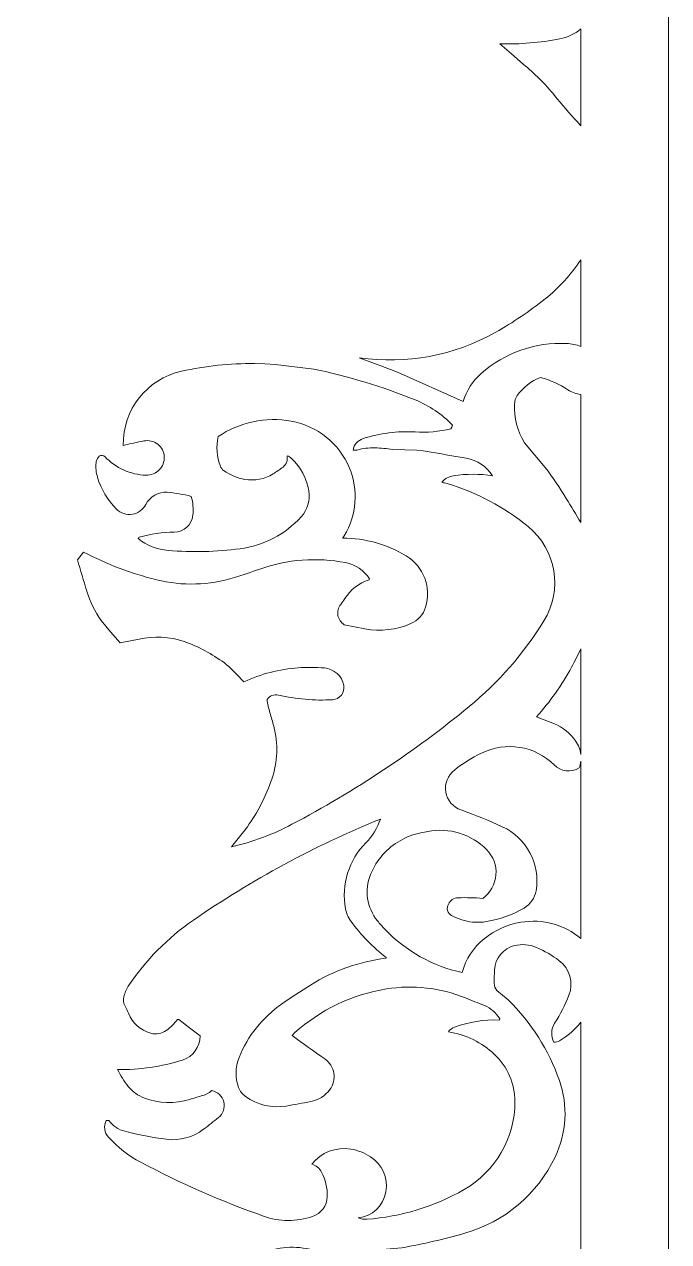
# Model space of a CAD drawing. Header units: centimetres. Extents: x -9.2 to 7.1, y -14.1 to 13.9.
# Drawn here: x 3.41 to 7.09, y -9.77 to -2.82 of the extents above; entities that cross this region are included whole.
import ezdxf

# ---------------------------------------------------------------- set-up
doc = ezdxf.new("R2010")
doc.units = ezdxf.units.CM
doc.header["$MEASUREMENT"] = 0
doc.layers.add('layer 1', color=7, linetype='Continuous')

msp = doc.modelspace()

# ---------------------------------------------------------------- linework, layer by layer
at = {"layer": 'layer 1', "color": 242, "lineweight": 9}
for points, knots in [([(-0.27156, 13.91214), (-0.27156, 13.91214), (7.08913, 13.91214), (7.08913, 13.91214), (7.08913, 13.91214), (7.08913, 13.91214), (7.08913, -14.10717), (7.08913, -14.10717), (7.08913, -14.10717), (7.08913, -14.10717), (-0.27156, -14.10717), (-0.27156, -14.10717), (-0.27156, -14.10717), (-0.27156, -14.10717), (-0.27156, 13.91214), (-0.27156, 13.91214)], [0, 0, 0, 0, 0.2, 0.2, 0.2, 0.2, 0.4, 0.4, 0.4, 0.4, 0.6, 0.6, 0.6, 0.6, 1, 1, 1, 1]), ([(6.58731, -2.84843), (6.58731, -2.84843), (6.58731, -3.40153), (6.58731, -3.40153), (6.58731, -3.40153), (6.58112, -3.39407), (6.57474, -3.38681), (6.5681, -3.37971), (6.5681, -3.37971), (6.52255, -3.33095), (6.47882, -3.28053), (6.43695, -3.22856), (6.43695, -3.22856), (6.3837, -3.16248), (6.32354, -3.10232), (6.25744, -3.04908), (6.25744, -3.04908), (6.25744, -3.04908), (6.19123, -2.99168), (6.19123, -2.99168), (6.19123, -2.99168), (6.19123, -2.99168), (6.125, -2.9343), (6.125, -2.9343), (6.125, -2.9343), (6.23977, -2.93685), (6.35444, -2.92731), (6.46721, -2.90584), (6.46721, -2.90584), (6.51187, -2.89734), (6.55315, -2.87739), (6.58731, -2.84843)], [0, 0, 0, 0, 0.1111111, 0.1111111, 0.1111111, 0.1111111, 0.2222222, 0.2222222, 0.2222222, 0.2222222, 0.3333333, 0.3333333, 0.3333333, 0.3333333, 0.4444444, 0.4444444, 0.4444444, 0.4444444, 0.5555556, 0.5555556, 0.5555556, 0.5555556, 0.6666667, 0.6666667, 0.6666667, 0.6666667, 0.7777778, 0.7777778, 0.7777778, 0.7777778, 1, 1, 1, 1]), ([(6.58731, -4.1671), (6.58731, -4.1671), (6.58731, -4.6621), (6.58731, -4.6621), (6.58731, -4.6621), (6.56175, -4.65189), (6.53449, -4.64594), (6.5065, -4.64469), (6.5065, -4.64469), (6.32747, -4.6367), (6.15243, -4.69834), (6.01798, -4.81681), (6.01798, -4.81681), (5.96963, -4.8594), (5.93431, -4.91476), (5.91607, -4.97656), (5.91607, -4.97656), (5.91607, -4.97656), (5.53939, -4.80883), (5.53939, -4.80883), (5.53939, -4.80883), (5.53939, -4.80883), (5.43051, -4.76762), (5.43051, -4.76762), (5.43051, -4.76762), (5.43051, -4.76762), (5.32164, -4.72642), (5.32164, -4.72642), (5.32164, -4.72642), (5.59058, -4.76549), (5.86473, -4.71426), (6.10135, -4.5806), (6.10135, -4.5806), (6.20021, -4.52476), (6.29447, -4.4612), (6.38328, -4.39047), (6.38328, -4.39047), (6.46273, -4.32719), (6.53155, -4.25179), (6.58731, -4.1671)], [0, 0, 0, 0, 0.0909091, 0.0909091, 0.0909091, 0.0909091, 0.1818182, 0.1818182, 0.1818182, 0.1818182, 0.2727273, 0.2727273, 0.2727273, 0.2727273, 0.3636364, 0.3636364, 0.3636364, 0.3636364, 0.4545455, 0.4545455, 0.4545455, 0.4545455, 0.5454545, 0.5454545, 0.5454545, 0.5454545, 0.6363636, 0.6363636, 0.6363636, 0.6363636, 0.7272727, 0.7272727, 0.7272727, 0.7272727, 0.8181818, 0.8181818, 0.8181818, 0.8181818, 1, 1, 1, 1]), ([(4.72423, -4.75879), (4.72423, -4.75879), (4.78309, -4.76173), (4.78309, -4.76173), (4.78309, -4.76173), (4.78309, -4.76173), (4.84194, -4.76467), (4.84194, -4.76467), (4.84194, -4.76467), (4.84194, -4.76467), (4.95229, -4.77792), (4.95229, -4.77792), (4.95229, -4.77792), (4.95229, -4.77792), (5.06264, -4.79116), (5.06264, -4.79116), (5.06264, -4.79116), (5.26022, -4.83245), (5.45376, -4.89125), (5.64091, -4.96684), (5.64091, -4.96684), (5.72155, -4.99941), (5.79432, -5.04889), (5.85427, -5.11191), (5.85427, -5.11191), (5.85427, -5.11191), (5.84986, -5.12222), (5.84986, -5.12222), (5.84986, -5.12222), (5.84986, -5.12222), (5.84545, -5.13251), (5.84545, -5.13251), (5.84545, -5.13251), (5.7783, -5.14824), (5.70922, -5.15419), (5.64037, -5.15016), (5.64037, -5.15016), (5.54005, -5.14429), (5.43954, -5.15715), (5.34393, -5.18811), (5.34393, -5.18811), (5.31431, -5.1977), (5.29224, -5.2226), (5.2863, -5.25317), (5.2863, -5.25317), (5.2863, -5.25317), (5.29808, -5.25317), (5.29808, -5.25317), (5.29808, -5.25317), (5.29808, -5.25317), (5.30986, -5.25317), (5.30986, -5.25317), (5.30986, -5.25317), (5.34285, -5.24411), (5.37702, -5.24002), (5.41122, -5.24103), (5.41122, -5.24103), (5.44527, -5.24205), (5.47923, -5.24512), (5.5129, -5.25024), (5.5129, -5.25024), (5.5129, -5.25024), (5.58206, -5.2517), (5.58206, -5.2517), (5.58206, -5.2517), (5.58206, -5.2517), (5.65123, -5.25317), (5.65123, -5.25317), (5.65123, -5.25317), (5.74509, -5.26787), (5.83883, -5.2834), (5.93242, -5.29979), (5.93242, -5.29979), (5.99469, -5.31067), (6.0496, -5.34715), (6.08382, -5.40032), (6.08382, -5.40032), (6.00958, -5.38897), (5.9341, -5.38878), (5.85982, -5.39979), (5.85982, -5.39979), (5.8347, -5.40351), (5.81181, -5.41624), (5.79541, -5.43561), (5.79541, -5.43561), (5.79541, -5.43561), (5.79541, -5.43709), (5.79541, -5.43709), (5.79541, -5.43709), (5.79541, -5.43709), (5.79541, -5.43857), (5.79541, -5.43857), (5.79541, -5.43857), (5.80485, -5.43993), (5.81417, -5.44196), (5.8233, -5.44469), (5.8233, -5.44469), (5.99259, -5.49508), (6.15018, -5.57874), (6.28679, -5.69069), (6.28679, -5.69069), (6.44734, -5.82214), (6.48566, -6.05244), (6.37673, -6.22905), (6.37673, -6.22905), (6.26217, -6.41459), (6.11765, -6.57996), (5.94913, -6.71836), (5.94913, -6.71836), (5.63553, -6.97592), (5.29657, -7.20109), (4.93759, -7.39036), (4.93759, -7.39036), (4.82835, -7.44794), (4.71211, -7.49121), (4.5918, -7.51907), (4.5918, -7.51907), (4.5918, -7.51907), (4.63742, -7.46168), (4.63742, -7.46168), (4.63742, -7.46168), (4.63742, -7.46168), (4.68305, -7.40429), (4.68305, -7.40429), (4.68305, -7.40429), (4.74182, -7.321), (4.78855, -7.22988), (4.82186, -7.13353), (4.82186, -7.13353), (4.85574, -7.03553), (4.8597, -6.92972), (4.83321, -6.82947), (4.83321, -6.82947), (4.82654, -6.80419), (4.81941, -6.77904), (4.81184, -6.75401), (4.81184, -6.75401), (4.80427, -6.72895), (4.79859, -6.70336), (4.79487, -6.67746), (4.79487, -6.67746), (4.80915, -6.65642), (4.83495, -6.64636), (4.85971, -6.65213), (4.85971, -6.65213), (4.96126, -6.67582), (5.06565, -6.68488), (5.16976, -6.67901), (5.16976, -6.67901), (5.18945, -6.67788), (5.20771, -6.66834), (5.21987, -6.65282), (5.21987, -6.65282), (5.23204, -6.63728), (5.23696, -6.61738), (5.23335, -6.59799), (5.23335, -6.59799), (5.22318, -6.54342), (5.17791, -6.50237), (5.1226, -6.49767), (5.1226, -6.49767), (5.0729, -6.49343), (5.02296, -6.49309), (4.9732, -6.49664), (4.9732, -6.49664), (4.86553, -6.50431), (4.76021, -6.53168), (4.66242, -6.57739), (4.66242, -6.57739), (4.66242, -6.57739), (4.61975, -6.53326), (4.61975, -6.53326), (4.61975, -6.53326), (4.61975, -6.53326), (4.57709, -6.48912), (4.57709, -6.48912), (4.57709, -6.48912), (4.50896, -6.43479), (4.43344, -6.39047), (4.35277, -6.35751), (4.35277, -6.35751), (4.27102, -6.32411), (4.18173, -6.31365), (4.09446, -6.32726), (4.09446, -6.32726), (4.09446, -6.32726), (4.02531, -6.34051), (4.02531, -6.34051), (4.02531, -6.34051), (4.02531, -6.34051), (3.95616, -6.35374), (3.95616, -6.35374), (3.95616, -6.35374), (3.95616, -6.35374), (3.90172, -6.29047), (3.90172, -6.29047), (3.90172, -6.29047), (3.90172, -6.29047), (3.84727, -6.2272), (3.84727, -6.2272), (3.84727, -6.2272), (3.81149, -6.17573), (3.78393, -6.119), (3.76558, -6.05905), (3.76558, -6.05905), (3.74736, -5.99945), (3.72946, -5.93976), (3.71191, -5.87997), (3.71191, -5.87997), (3.71191, -5.87997), (3.74721, -5.83582), (3.74721, -5.83582), (3.74721, -5.83582), (3.87912, -5.90541), (4.01898, -5.95865), (4.16378, -5.99437), (4.16378, -5.99437), (4.31076, -6.03063), (4.46476, -6.02604), (4.60931, -5.98108), (4.60931, -5.98108), (4.65765, -5.96603), (4.7057, -5.95006), (4.75344, -5.93318), (4.75344, -5.93318), (4.91082, -5.87749), (5.08026, -5.8647), (5.24423, -5.8961), (5.24423, -5.8961), (5.30049, -5.90687), (5.34982, -5.94047), (5.38048, -5.98886), (5.38048, -5.98886), (5.38048, -5.98886), (5.379, -5.99179), (5.379, -5.99179), (5.379, -5.99179), (5.379, -5.99179), (5.37753, -5.99475), (5.37753, -5.99475), (5.37753, -5.99475), (5.32036, -6.01308), (5.27149, -6.05089), (5.23943, -6.10166), (5.23943, -6.10166), (5.23224, -6.11302), (5.22448, -6.12401), (5.21617, -6.13458), (5.21617, -6.13458), (5.20227, -6.15228), (5.19654, -6.17503), (5.20039, -6.19719), (5.20039, -6.19719), (5.20424, -6.21936), (5.21722, -6.23879), (5.23628, -6.25075), (5.23628, -6.25075), (5.23628, -6.25075), (5.29514, -6.26252), (5.29514, -6.26252), (5.29514, -6.26252), (5.29514, -6.26252), (5.354, -6.2743), (5.354, -6.2743), (5.354, -6.2743), (5.44277, -6.29045), (5.5343, -6.27988), (5.61706, -6.24394), (5.61706, -6.24394), (5.65744, -6.22638), (5.68813, -6.19212), (5.70112, -6.15004), (5.70112, -6.15004), (5.73554, -6.03838), (5.68965, -5.91771), (5.58959, -5.85734), (5.58959, -5.85734), (5.4803, -5.79134), (5.35512, -5.75643), (5.22746, -5.75637), (5.22746, -5.75637), (5.22746, -5.75637), (5.22746, -5.75491), (5.22746, -5.75491), (5.22746, -5.75491), (5.22746, -5.75491), (5.22746, -5.75343), (5.22746, -5.75343), (5.22746, -5.75343), (5.22746, -5.75343), (5.23335, -5.74755), (5.23335, -5.74755), (5.23335, -5.74755), (5.23402, -5.74592), (5.23482, -5.74433), (5.23574, -5.74283), (5.23574, -5.74283), (5.30704, -5.62611), (5.31822, -5.48245), (5.26571, -5.35617), (5.26571, -5.35617), (5.20749, -5.21614), (5.08232, -5.1153), (4.93309, -5.08836), (4.93309, -5.08836), (4.7876, -5.06206), (4.63768, -5.09371), (4.51528, -5.17666), (4.51528, -5.17666), (4.50361, -5.23321), (4.50819, -5.2919), (4.52851, -5.34597), (4.52851, -5.34597), (4.53219, -5.35579), (4.53872, -5.36429), (4.54727, -5.37037), (4.54727, -5.37037), (4.58334, -5.39604), (4.6247, -5.41332), (4.66831, -5.4209), (4.66831, -5.4209), (4.72414, -5.43062), (4.78156, -5.41957), (4.82977, -5.38979), (4.82977, -5.38979), (4.84933, -5.37771), (4.86818, -5.36454), (4.88627, -5.35035), (4.88627, -5.35035), (4.90582, -5.33499), (4.9149, -5.30985), (4.90963, -5.28554), (4.90963, -5.28554), (4.91935, -5.28854), (4.92823, -5.29376), (4.93556, -5.30081), (4.93556, -5.30081), (4.98722, -5.35047), (5.02152, -5.41551), (5.03338, -5.4862), (5.03338, -5.4862), (5.04235, -5.53963), (5.02632, -5.59426), (4.98996, -5.63441), (4.98996, -5.63441), (4.89915, -5.73467), (4.77554, -5.79937), (4.6414, -5.81694), (4.6414, -5.81694), (4.50499, -5.83478), (4.36701, -5.83794), (4.22992, -5.82634), (4.22992, -5.82634), (4.1677, -5.82109), (4.10835, -5.79779), (4.05915, -5.75932), (4.05915, -5.75932), (4.05915, -5.75932), (4.0621, -5.75491), (4.0621, -5.75491), (4.0621, -5.75491), (4.0621, -5.75491), (4.06504, -5.75049), (4.06504, -5.75049), (4.06504, -5.75049), (4.13037, -5.73261), (4.19773, -5.72316), (4.26545, -5.72235), (4.26545, -5.72235), (4.32036, -5.72166), (4.36602, -5.68003), (4.37164, -5.6254), (4.37164, -5.6254), (4.37536, -5.58933), (4.37218, -5.5529), (4.36227, -5.51803), (4.36227, -5.51803), (4.31723, -5.50606), (4.27119, -5.49827), (4.22472, -5.49475), (4.22472, -5.49475), (4.17405, -5.49095), (4.12612, -5.51798), (4.10324, -5.56335), (4.10324, -5.56335), (4.08803, -5.59361), (4.05918, -5.6147), (4.02573, -5.62001), (4.02573, -5.62001), (3.99227, -5.62533), (3.95813, -5.61403), (3.93427, -5.58998), (3.93427, -5.58998), (3.88422, -5.53938), (3.84727, -5.47727), (3.82668, -5.40914), (3.82668, -5.40914), (3.81854, -5.38224), (3.81574, -5.354), (3.81846, -5.32602), (3.81846, -5.32602), (3.81961, -5.31488), (3.82375, -5.30425), (3.83044, -5.29526), (3.83044, -5.29526), (3.8377, -5.2855), (3.85048, -5.28156), (3.86198, -5.28554), (3.86198, -5.28554), (3.86449, -5.28697), (3.86676, -5.28875), (3.86875, -5.29085), (3.86875, -5.29085), (3.93025, -5.3558), (4.01479, -5.39392), (4.10419, -5.39699), (4.10419, -5.39699), (4.1322, -5.39792), (4.15934, -5.38711), (4.17903, -5.36716), (4.17903, -5.36716), (4.19873, -5.34721), (4.20919, -5.32009), (4.20789, -5.29209), (4.20789, -5.29209), (4.20657, -5.26374), (4.19293, -5.23738), (4.17054, -5.21995), (4.17054, -5.21995), (4.14816, -5.2025), (4.11943, -5.19568), (4.09163, -5.20133), (4.09163, -5.20133), (4.05225, -5.20927), (4.01297, -5.21773), (3.97381, -5.22668), (3.97381, -5.22668), (3.96919, -5.02415), (4.10898, -4.84662), (4.30686, -4.80317), (4.30686, -4.80317), (4.44392, -4.77314), (4.58391, -4.75825), (4.72423, -4.75879)], [0, 0, 0, 0, 0.0089286, 0.0089286, 0.0089286, 0.0089286, 0.0178571, 0.0178571, 0.0178571, 0.0178571, 0.0267857, 0.0267857, 0.0267857, 0.0267857, 0.0357143, 0.0357143, 0.0357143, 0.0357143, 0.0446429, 0.0446429, 0.0446429, 0.0446429, 0.0535714, 0.0535714, 0.0535714, 0.0535714, 0.0625, 0.0625, 0.0625, 0.0625, 0.0714286, 0.0714286, 0.0714286, 0.0714286, 0.0803571, 0.0803571, 0.0803571, 0.0803571, 0.0892857, 0.0892857, 0.0892857, 0.0892857, 0.0982143, 0.0982143, 0.0982143, 0.0982143, 0.1071429, 0.1071429, 0.1071429, 0.1071429, 0.1160714, 0.1160714, 0.1160714, 0.1160714, 0.125, 0.125, 0.125, 0.125, 0.1339286, 0.1339286, 0.1339286, 0.1339286, 0.1428571, 0.1428571, 0.1428571, 0.1428571, 0.1517857, 0.1517857, 0.1517857, 0.1517857, 0.1607143, 0.1607143, 0.1607143, 0.1607143, 0.1696429, 0.1696429, 0.1696429, 0.1696429, 0.1785714, 0.1785714, 0.1785714, 0.1785714, 0.1875, 0.1875, 0.1875, 0.1875, 0.1964286, 0.1964286, 0.1964286, 0.1964286, 0.2053571, 0.2053571, 0.2053571, 0.2053571, 0.2142857, 0.2142857, 0.2142857, 0.2142857, 0.2232143, 0.2232143, 0.2232143, 0.2232143, 0.2321429, 0.2321429, 0.2321429, 0.2321429, 0.2410714, 0.2410714, 0.2410714, 0.2410714, 0.25, 0.25, 0.25, 0.25, 0.2589286, 0.2589286, 0.2589286, 0.2589286, 0.2678571, 0.2678571, 0.2678571, 0.2678571, 0.2767857, 0.2767857, 0.2767857, 0.2767857, 0.2857143, 0.2857143, 0.2857143, 0.2857143, 0.2946429, 0.2946429, 0.2946429, 0.2946429, 0.3035714, 0.3035714, 0.3035714, 0.3035714, 0.3125, 0.3125, 0.3125, 0.3125, 0.3214286, 0.3214286, 0.3214286, 0.3214286, 0.3303571, 0.3303571, 0.3303571, 0.3303571, 0.3392857, 0.3392857, 0.3392857, 0.3392857, 0.3482143, 0.3482143, 0.3482143, 0.3482143, 0.3571429, 0.3571429, 0.3571429, 0.3571429, 0.3660714, 0.3660714, 0.3660714, 0.3660714, 0.375, 0.375, 0.375, 0.375, 0.3839286, 0.3839286, 0.3839286, 0.3839286, 0.3928571, 0.3928571, 0.3928571, 0.3928571, 0.4017857, 0.4017857, 0.4017857, 0.4017857, 0.4107143, 0.4107143, 0.4107143, 0.4107143, 0.4196429, 0.4196429, 0.4196429, 0.4196429, 0.4285714, 0.4285714, 0.4285714, 0.4285714, 0.4375, 0.4375, 0.4375, 0.4375, 0.4464286, 0.4464286, 0.4464286, 0.4464286, 0.4553571, 0.4553571, 0.4553571, 0.4553571, 0.4642857, 0.4642857, 0.4642857, 0.4642857, 0.4732143, 0.4732143, 0.4732143, 0.4732143, 0.4821429, 0.4821429, 0.4821429, 0.4821429, 0.4910714, 0.4910714, 0.4910714, 0.4910714, 0.5, 0.5, 0.5, 0.5, 0.5089286, 0.5089286, 0.5089286, 0.5089286, 0.5178571, 0.5178571, 0.5178571, 0.5178571, 0.5267857, 0.5267857, 0.5267857, 0.5267857, 0.5357143, 0.5357143, 0.5357143, 0.5357143, 0.5446429, 0.5446429, 0.5446429, 0.5446429, 0.5535714, 0.5535714, 0.5535714, 0.5535714, 0.5625, 0.5625, 0.5625, 0.5625, 0.5714286, 0.5714286, 0.5714286, 0.5714286, 0.5803571, 0.5803571, 0.5803571, 0.5803571, 0.5892857, 0.5892857, 0.5892857, 0.5892857, 0.5982143, 0.5982143, 0.5982143, 0.5982143, 0.6071429, 0.6071429, 0.6071429, 0.6071429, 0.6160714, 0.6160714, 0.6160714, 0.6160714, 0.625, 0.625, 0.625, 0.625, 0.6339286, 0.6339286, 0.6339286, 0.6339286, 0.6428571, 0.6428571, 0.6428571, 0.6428571, 0.6517857, 0.6517857, 0.6517857, 0.6517857, 0.6607143, 0.6607143, 0.6607143, 0.6607143, 0.6696429, 0.6696429, 0.6696429, 0.6696429, 0.6785714, 0.6785714, 0.6785714, 0.6785714, 0.6875, 0.6875, 0.6875, 0.6875, 0.6964286, 0.6964286, 0.6964286, 0.6964286, 0.7053571, 0.7053571, 0.7053571, 0.7053571, 0.7142857, 0.7142857, 0.7142857, 0.7142857, 0.7232143, 0.7232143, 0.7232143, 0.7232143, 0.7321429, 0.7321429, 0.7321429, 0.7321429, 0.7410714, 0.7410714, 0.7410714, 0.7410714, 0.75, 0.75, 0.75, 0.75, 0.7589286, 0.7589286, 0.7589286, 0.7589286, 0.7678571, 0.7678571, 0.7678571, 0.7678571, 0.7767857, 0.7767857, 0.7767857, 0.7767857, 0.7857143, 0.7857143, 0.7857143, 0.7857143, 0.7946429, 0.7946429, 0.7946429, 0.7946429, 0.8035714, 0.8035714, 0.8035714, 0.8035714, 0.8125, 0.8125, 0.8125, 0.8125, 0.8214286, 0.8214286, 0.8214286, 0.8214286, 0.8303571, 0.8303571, 0.8303571, 0.8303571, 0.8392857, 0.8392857, 0.8392857, 0.8392857, 0.8482143, 0.8482143, 0.8482143, 0.8482143, 0.8571429, 0.8571429, 0.8571429, 0.8571429, 0.8660714, 0.8660714, 0.8660714, 0.8660714, 0.875, 0.875, 0.875, 0.875, 0.8839286, 0.8839286, 0.8839286, 0.8839286, 0.8928571, 0.8928571, 0.8928571, 0.8928571, 0.9017857, 0.9017857, 0.9017857, 0.9017857, 0.9107143, 0.9107143, 0.9107143, 0.9107143, 0.9196429, 0.9196429, 0.9196429, 0.9196429, 0.9285714, 0.9285714, 0.9285714, 0.9285714, 0.9375, 0.9375, 0.9375, 0.9375, 0.9464286, 0.9464286, 0.9464286, 0.9464286, 0.9553571, 0.9553571, 0.9553571, 0.9553571, 0.9642857, 0.9642857, 0.9642857, 0.9642857, 0.9732143, 0.9732143, 0.9732143, 0.9732143, 0.9821429, 0.9821429, 0.9821429, 0.9821429, 1, 1, 1, 1]), ([(6.58731, -4.93649), (6.58731, -4.93649), (6.58731, -5.66799), (6.58731, -5.66799), (6.58731, -5.66799), (6.55975, -5.62164), (6.53195, -5.57547), (6.50388, -5.52944), (6.50388, -5.52944), (6.46687, -5.46874), (6.42685, -5.40993), (6.38397, -5.35321), (6.38397, -5.35321), (6.38397, -5.35321), (6.32511, -5.2826), (6.32511, -5.2826), (6.32511, -5.2826), (6.32511, -5.2826), (6.26626, -5.21198), (6.26626, -5.21198), (6.26626, -5.21198), (6.22478, -5.14586), (6.20448, -5.06859), (6.20811, -4.99063), (6.20811, -4.99063), (6.20892, -4.97333), (6.21467, -4.95662), (6.22468, -4.94248), (6.22468, -4.94248), (6.25788, -4.89559), (6.30405, -4.85936), (6.35749, -4.83824), (6.35749, -4.83824), (6.41295, -4.85368), (6.46567, -4.87768), (6.51373, -4.90938), (6.51373, -4.90938), (6.53604, -4.92409), (6.56123, -4.93325), (6.58731, -4.93649)], [0, 0, 0, 0, 0.0909091, 0.0909091, 0.0909091, 0.0909091, 0.1818182, 0.1818182, 0.1818182, 0.1818182, 0.2727273, 0.2727273, 0.2727273, 0.2727273, 0.3636364, 0.3636364, 0.3636364, 0.3636364, 0.4545455, 0.4545455, 0.4545455, 0.4545455, 0.5454545, 0.5454545, 0.5454545, 0.5454545, 0.6363636, 0.6363636, 0.6363636, 0.6363636, 0.7272727, 0.7272727, 0.7272727, 0.7272727, 0.8181818, 0.8181818, 0.8181818, 0.8181818, 1, 1, 1, 1]), ([(6.58731, -6.38839), (6.58731, -6.38839), (6.58731, -6.99127), (6.58731, -6.99127), (6.58731, -6.99127), (6.58406, -6.96395), (6.57406, -6.93747), (6.55765, -6.91435), (6.55765, -6.91435), (6.52703, -6.87121), (6.48535, -6.83715), (6.43695, -6.81575), (6.43695, -6.81575), (6.43695, -6.81575), (6.33396, -6.7775), (6.33396, -6.7775), (6.33396, -6.7775), (6.4117, -6.69102), (6.47897, -6.5957), (6.53439, -6.49347), (6.53439, -6.49347), (6.55309, -6.45897), (6.57072, -6.42391), (6.58731, -6.38839)], [0, 0, 0, 0, 0.1428571, 0.1428571, 0.1428571, 0.1428571, 0.2857143, 0.2857143, 0.2857143, 0.2857143, 0.4285714, 0.4285714, 0.4285714, 0.4285714, 0.5714286, 0.5714286, 0.5714286, 0.5714286, 0.7142857, 0.7142857, 0.7142857, 0.7142857, 1, 1, 1, 1]), ([(6.58731, -7.03078), (6.58731, -7.03078), (6.58731, -8.04262), (6.58731, -8.04262), (6.58731, -8.04262), (6.49368, -7.96393), (6.36885, -7.92851), (6.24475, -7.94972), (6.24475, -7.94972), (6.16794, -7.96283), (6.09574, -7.99518), (6.03486, -8.0438), (6.03486, -8.0438), (5.97333, -8.09293), (5.92957, -8.16078), (5.91018, -8.23709), (5.91018, -8.23709), (5.74098, -8.20052), (5.5871, -8.11389), (5.46824, -7.98933), (5.46824, -7.98933), (5.45365, -7.97404), (5.43962, -7.95821), (5.42612, -7.9418), (5.42612, -7.9418), (5.36505, -7.86756), (5.34981, -7.76564), (5.38637, -7.67674), (5.38637, -7.67674), (5.40371, -7.6346), (5.42787, -7.59636), (5.45743, -7.56327), (5.45743, -7.56327), (5.51354, -7.50044), (5.58904, -7.45614), (5.67376, -7.43864), (5.67376, -7.43864), (5.68716, -7.43587), (5.7006, -7.43321), (5.71406, -7.43068), (5.71406, -7.43068), (5.83622, -7.40762), (5.96193, -7.44676), (6.04952, -7.53496), (6.04952, -7.53496), (6.0873, -7.57297), (6.10666, -7.62553), (6.10255, -7.67895), (6.10255, -7.67895), (6.09846, -7.73238), (6.07104, -7.78156), (6.02789, -7.81334), (6.02789, -7.81334), (5.98068, -7.80978), (5.93333, -7.80854), (5.88599, -7.80962), (5.88599, -7.80962), (5.86219, -7.81017), (5.84077, -7.82414), (5.83072, -7.84571), (5.83072, -7.84571), (5.82448, -7.85695), (5.82295, -7.8702), (5.82651, -7.88256), (5.82651, -7.88256), (5.83006, -7.89491), (5.83834, -7.9053), (5.84959, -7.91151), (5.84959, -7.91151), (5.88645, -7.9318), (5.92703, -7.9444), (5.96889, -7.94854), (5.96889, -7.94854), (5.99543, -7.95116), (6.0222, -7.95023), (6.04849, -7.94576), (6.04849, -7.94576), (6.12396, -7.93294), (6.19654, -7.90682), (6.26287, -7.8686), (6.26287, -7.8686), (6.29952, -7.84747), (6.32478, -7.81109), (6.33174, -7.76935), (6.33174, -7.76935), (6.35692, -7.61787), (6.27792, -7.46836), (6.13848, -7.40405), (6.13848, -7.40405), (6.06143, -7.36848), (5.98274, -7.33665), (5.90264, -7.30865), (5.90264, -7.30865), (5.85715, -7.29286), (5.82392, -7.25349), (5.81599, -7.20601), (5.81599, -7.20601), (5.80806, -7.15852), (5.82713, -7.11015), (5.865, -7.08043), (5.865, -7.08043), (5.91304, -7.04292), (5.96483, -7.01046), (6.01953, -6.98356), (6.01953, -6.98356), (6.1585, -6.91519), (6.32569, -6.94243), (6.43595, -7.05119), (6.43595, -7.05119), (6.47392, -7.08864), (6.53226, -7.0959), (6.57822, -7.06883), (6.57822, -7.06883), (6.58279, -7.05641), (6.58578, -7.04363), (6.58731, -7.03078)], [0, 0, 0, 0, 0.0333333, 0.0333333, 0.0333333, 0.0333333, 0.0666667, 0.0666667, 0.0666667, 0.0666667, 0.1, 0.1, 0.1, 0.1, 0.1333333, 0.1333333, 0.1333333, 0.1333333, 0.1666667, 0.1666667, 0.1666667, 0.1666667, 0.2, 0.2, 0.2, 0.2, 0.2333333, 0.2333333, 0.2333333, 0.2333333, 0.2666667, 0.2666667, 0.2666667, 0.2666667, 0.3, 0.3, 0.3, 0.3, 0.3333333, 0.3333333, 0.3333333, 0.3333333, 0.3666667, 0.3666667, 0.3666667, 0.3666667, 0.4, 0.4, 0.4, 0.4, 0.4333333, 0.4333333, 0.4333333, 0.4333333, 0.4666667, 0.4666667, 0.4666667, 0.4666667, 0.5, 0.5, 0.5, 0.5, 0.5333333, 0.5333333, 0.5333333, 0.5333333, 0.5666667, 0.5666667, 0.5666667, 0.5666667, 0.6, 0.6, 0.6, 0.6, 0.6333333, 0.6333333, 0.6333333, 0.6333333, 0.6666667, 0.6666667, 0.6666667, 0.6666667, 0.7, 0.7, 0.7, 0.7, 0.7333333, 0.7333333, 0.7333333, 0.7333333, 0.7666667, 0.7666667, 0.7666667, 0.7666667, 0.8, 0.8, 0.8, 0.8, 0.8333333, 0.8333333, 0.8333333, 0.8333333, 0.8666667, 0.8666667, 0.8666667, 0.8666667, 0.9, 0.9, 0.9, 0.9, 0.9333333, 0.9333333, 0.9333333, 0.9333333, 1, 1, 1, 1]), ([(5.44227, -7.36015), (5.42617, -7.41118), (5.39805, -7.45763), (5.36029, -7.49555), (5.36029, -7.49555), (5.26182, -7.59445), (5.21814, -7.73524), (5.24346, -7.87249), (5.24346, -7.87249), (5.24831, -7.89876), (5.2591, -7.92355), (5.27504, -7.94498), (5.27504, -7.94498), (5.33243, -8.02219), (5.39951, -8.09167), (5.47464, -8.15175), (5.47464, -8.15175), (5.47464, -8.15175), (5.47464, -8.15322), (5.47464, -8.15322), (5.47464, -8.15322), (5.47464, -8.15322), (5.47464, -8.15469), (5.47464, -8.15469), (5.47464, -8.15469), (5.32125, -8.17427), (5.17394, -8.22668), (5.04266, -8.30841), (5.04266, -8.30841), (4.98699, -8.34307), (4.93225, -8.3792), (4.87849, -8.41676), (4.87849, -8.41676), (4.76952, -8.49288), (4.68505, -8.59893), (4.63525, -8.72218), (4.63525, -8.72218), (4.61311, -8.77695), (4.61231, -8.838), (4.63301, -8.89332), (4.63301, -8.89332), (4.64068, -8.91383), (4.65421, -8.93162), (4.67194, -8.94447), (4.67194, -8.94447), (4.73908, -8.99319), (4.82296, -9.01281), (4.90475, -8.99885), (4.90475, -8.99885), (4.95157, -8.99085), (4.99832, -8.98239), (5.04498, -8.97348), (5.04498, -8.97348), (5.08858, -8.96514), (5.12744, -8.94074), (5.15388, -8.90508), (5.15388, -8.90508), (5.17373, -8.87826), (5.18189, -8.84451), (5.17645, -8.81158), (5.17645, -8.81158), (5.17101, -8.77864), (5.15258, -8.74942), (5.12515, -8.73039), (5.12515, -8.73039), (5.06229, -8.68679), (5.00024, -8.64201), (4.93905, -8.5961), (4.93905, -8.5961), (4.94315, -8.59085), (4.9477, -8.58597), (4.95264, -8.58151), (4.95264, -8.58151), (5.09948, -8.44901), (5.28163, -8.3618), (5.4769, -8.33044), (5.4769, -8.33044), (5.62902, -8.30603), (5.78499, -8.32362), (5.92785, -8.38128), (5.92785, -8.38128), (5.96405, -8.39591), (6.00026, -8.41057), (6.03643, -8.42526), (6.03643, -8.42526), (6.07359, -8.44036), (6.10473, -8.46733), (6.125, -8.50194), (6.125, -8.50194), (6.125, -8.50194), (6.12354, -8.50488), (6.12354, -8.50488), (6.12354, -8.50488), (6.12354, -8.50488), (6.12207, -8.50781), (6.12207, -8.50781), (6.12207, -8.50781), (6.03508, -8.50455), (5.9483, -8.5183), (5.86659, -8.54834), (5.86659, -8.54834), (5.8522, -8.55362), (5.83971, -8.56308), (5.83072, -8.5755), (5.83072, -8.5755), (5.92975, -8.59057), (6.02188, -8.63551), (6.09475, -8.70425), (6.09475, -8.70425), (6.169, -8.77429), (6.21104, -8.87196), (6.21097, -8.97403), (6.21097, -8.97403), (6.21082, -9.18124), (6.09983, -9.37273), (5.9202, -9.47602), (5.9202, -9.47602), (5.75043, -9.57361), (5.56069, -9.63151), (5.36536, -9.64536), (5.36536, -9.64536), (5.34847, -9.64656), (5.33151, -9.64398), (5.31575, -9.63782), (5.31575, -9.63782), (5.39634, -9.62948), (5.46128, -9.56819), (5.47416, -9.48819), (5.47416, -9.48819), (5.48673, -9.41014), (5.4522, -9.33206), (5.38594, -9.28894), (5.38594, -9.28894), (5.35189, -9.26677), (5.31366, -9.25183), (5.27361, -9.24505), (5.27361, -9.24505), (5.18903, -9.23073), (5.10349, -9.26401), (5.05089, -9.33179), (5.05089, -9.33179), (5.07499, -9.33809), (5.09531, -9.35432), (5.10679, -9.37642), (5.10679, -9.37642), (5.12904, -9.41923), (5.14012, -9.46696), (5.13902, -9.51519), (5.13902, -9.51519), (5.13785, -9.56736), (5.10407, -9.61325), (5.05463, -9.62995), (5.05463, -9.62995), (4.96397, -9.66057), (4.8656, -9.65983), (4.7754, -9.6279), (4.7754, -9.6279), (4.53436, -9.54257), (4.29986, -9.43964), (4.07386, -9.32001), (4.07386, -9.32001), (4.00457, -9.28332), (3.94214, -9.23491), (3.88934, -9.17694), (3.88934, -9.17694), (3.86565, -9.15095), (3.86062, -9.11295), (3.8767, -9.08166), (3.8767, -9.08166), (3.8767, -9.08166), (3.88405, -9.08166), (3.88405, -9.08166), (3.88405, -9.08166), (3.88405, -9.08166), (3.89142, -9.08166), (3.89142, -9.08166), (3.89142, -9.08166), (3.91396, -9.11207), (3.94618, -9.13386), (3.98281, -9.14339), (3.98281, -9.14339), (4.06079, -9.16372), (4.14, -9.17897), (4.21996, -9.18903), (4.21996, -9.18903), (4.29579, -9.19858), (4.37229, -9.17789), (4.43295, -9.13139), (4.43295, -9.13139), (4.46144, -9.10954), (4.48967, -9.08736), (4.51764, -9.06483), (4.51764, -9.06483), (4.54403, -9.04344), (4.55567, -9.00871), (4.5475, -8.97572), (4.5475, -8.97572), (4.53933, -8.94274), (4.51331, -8.91756), (4.47998, -8.91097), (4.47998, -8.91097), (4.46177, -8.92498), (4.44106, -8.93541), (4.41896, -8.94171), (4.41896, -8.94171), (4.39707, -8.94796), (4.37523, -8.95439), (4.35343, -8.961), (4.35343, -8.961), (4.26875, -8.98668), (4.17794, -8.98398), (4.09492, -8.95334), (4.09492, -8.95334), (4.0586, -8.93994), (4.02656, -8.91696), (4.00223, -8.88685), (4.00223, -8.88685), (3.97826, -8.85718), (3.95784, -8.82476), (3.94143, -8.79032), (3.94143, -8.79032), (4.06711, -8.79265), (4.1923, -8.77459), (4.31219, -8.73684), (4.31219, -8.73684), (4.37227, -8.71791), (4.41289, -8.66202), (4.41228, -8.59903), (4.41228, -8.59903), (4.41228, -8.59903), (4.35196, -8.55196), (4.35196, -8.55196), (4.35196, -8.55196), (4.35196, -8.55196), (4.29164, -8.50488), (4.29164, -8.50488), (4.29164, -8.50488), (4.29164, -8.50488), (4.28723, -8.50488), (4.28723, -8.50488), (4.28723, -8.50488), (4.28723, -8.50488), (4.2828, -8.50488), (4.2828, -8.50488), (4.2828, -8.50488), (4.26484, -8.52901), (4.24327, -8.55028), (4.21888, -8.56789), (4.21888, -8.56789), (4.19335, -8.58635), (4.16074, -8.59204), (4.13046, -8.58335), (4.13046, -8.58335), (4.07293, -8.56684), (4.02607, -8.5249), (4.00324, -8.46957), (4.00324, -8.46957), (3.99695, -8.45432), (3.99009, -8.43929), (3.98268, -8.42454), (3.98268, -8.42454), (3.97506, -8.40935), (3.97296, -8.39197), (3.97675, -8.37539), (3.97675, -8.37539), (3.98165, -8.35404), (3.99038, -8.33375), (4.00251, -8.3155), (4.00251, -8.3155), (4.1012, -8.16703), (4.2274, -8.03875), (4.37422, -7.93763), (4.37422, -7.93763), (4.70847, -7.7074), (5.0666, -7.51377), (5.44227, -7.36015)], [0, 0, 0, 0, 0.0142857, 0.0142857, 0.0142857, 0.0142857, 0.0285714, 0.0285714, 0.0285714, 0.0285714, 0.0428571, 0.0428571, 0.0428571, 0.0428571, 0.0571429, 0.0571429, 0.0571429, 0.0571429, 0.0714286, 0.0714286, 0.0714286, 0.0714286, 0.0857143, 0.0857143, 0.0857143, 0.0857143, 0.1, 0.1, 0.1, 0.1, 0.1142857, 0.1142857, 0.1142857, 0.1142857, 0.1285714, 0.1285714, 0.1285714, 0.1285714, 0.1428571, 0.1428571, 0.1428571, 0.1428571, 0.1571429, 0.1571429, 0.1571429, 0.1571429, 0.1714286, 0.1714286, 0.1714286, 0.1714286, 0.1857143, 0.1857143, 0.1857143, 0.1857143, 0.2, 0.2, 0.2, 0.2, 0.2142857, 0.2142857, 0.2142857, 0.2142857, 0.2285714, 0.2285714, 0.2285714, 0.2285714, 0.2428571, 0.2428571, 0.2428571, 0.2428571, 0.2571429, 0.2571429, 0.2571429, 0.2571429, 0.2714286, 0.2714286, 0.2714286, 0.2714286, 0.2857143, 0.2857143, 0.2857143, 0.2857143, 0.3, 0.3, 0.3, 0.3, 0.3142857, 0.3142857, 0.3142857, 0.3142857, 0.3285714, 0.3285714, 0.3285714, 0.3285714, 0.3428571, 0.3428571, 0.3428571, 0.3428571, 0.3571429, 0.3571429, 0.3571429, 0.3571429, 0.3714286, 0.3714286, 0.3714286, 0.3714286, 0.3857143, 0.3857143, 0.3857143, 0.3857143, 0.4, 0.4, 0.4, 0.4, 0.4142857, 0.4142857, 0.4142857, 0.4142857, 0.4285714, 0.4285714, 0.4285714, 0.4285714, 0.4428571, 0.4428571, 0.4428571, 0.4428571, 0.4571429, 0.4571429, 0.4571429, 0.4571429, 0.4714286, 0.4714286, 0.4714286, 0.4714286, 0.4857143, 0.4857143, 0.4857143, 0.4857143, 0.5, 0.5, 0.5, 0.5, 0.5142857, 0.5142857, 0.5142857, 0.5142857, 0.5285714, 0.5285714, 0.5285714, 0.5285714, 0.5428571, 0.5428571, 0.5428571, 0.5428571, 0.5571429, 0.5571429, 0.5571429, 0.5571429, 0.5714286, 0.5714286, 0.5714286, 0.5714286, 0.5857143, 0.5857143, 0.5857143, 0.5857143, 0.6, 0.6, 0.6, 0.6, 0.6142857, 0.6142857, 0.6142857, 0.6142857, 0.6285714, 0.6285714, 0.6285714, 0.6285714, 0.6428571, 0.6428571, 0.6428571, 0.6428571, 0.6571429, 0.6571429, 0.6571429, 0.6571429, 0.6714286, 0.6714286, 0.6714286, 0.6714286, 0.6857143, 0.6857143, 0.6857143, 0.6857143, 0.7, 0.7, 0.7, 0.7, 0.7142857, 0.7142857, 0.7142857, 0.7142857, 0.7285714, 0.7285714, 0.7285714, 0.7285714, 0.7428571, 0.7428571, 0.7428571, 0.7428571, 0.7571429, 0.7571429, 0.7571429, 0.7571429, 0.7714286, 0.7714286, 0.7714286, 0.7714286, 0.7857143, 0.7857143, 0.7857143, 0.7857143, 0.8, 0.8, 0.8, 0.8, 0.8142857, 0.8142857, 0.8142857, 0.8142857, 0.8285714, 0.8285714, 0.8285714, 0.8285714, 0.8428571, 0.8428571, 0.8428571, 0.8428571, 0.8571429, 0.8571429, 0.8571429, 0.8571429, 0.8714286, 0.8714286, 0.8714286, 0.8714286, 0.8857143, 0.8857143, 0.8857143, 0.8857143, 0.9, 0.9, 0.9, 0.9, 0.9142857, 0.9142857, 0.9142857, 0.9142857, 0.9285714, 0.9285714, 0.9285714, 0.9285714, 0.9428571, 0.9428571, 0.9428571, 0.9428571, 0.9571429, 0.9571429, 0.9571429, 0.9571429, 0.9714286, 0.9714286, 0.9714286, 0.9714286, 1, 1, 1, 1]), ([(6.58731, -8.52075), (6.58731, -8.52075), (6.58731, -10.02991), (6.58731, -10.02991), (6.58731, -10.02991), (6.56076, -9.99723), (6.52633, -9.97164), (6.48697, -9.95564), (6.48697, -9.95564), (6.42806, -9.93175), (6.36199, -9.93267), (6.30379, -9.95822), (6.30379, -9.95822), (6.24557, -9.98376), (6.20027, -10.03146), (6.17797, -10.09099), (6.17797, -10.09099), (6.16144, -10.13639), (6.16039, -10.18594), (6.17502, -10.23198), (6.17502, -10.23198), (6.17746, -10.23968), (6.18148, -10.24678), (6.18682, -10.25285), (6.18682, -10.25285), (6.26374, -10.23692), (6.34388, -10.24852), (6.41316, -10.2856), (6.41316, -10.2856), (6.44588, -10.30311), (6.46291, -10.34036), (6.45477, -10.37658), (6.45477, -10.37658), (6.43615, -10.45935), (6.37862, -10.52809), (6.30043, -10.56106), (6.30043, -10.56106), (6.15062, -10.62421), (5.98329, -10.63278), (5.82778, -10.58537), (5.82778, -10.58537), (5.72999, -10.55556), (5.63671, -10.51248), (5.55059, -10.45739), (5.55059, -10.45739), (5.51615, -10.43536), (5.49115, -10.40122), (5.48053, -10.36174), (5.48053, -10.36174), (5.47935, -10.35734), (5.48036, -10.35264), (5.48324, -10.3491), (5.48324, -10.3491), (5.51556, -10.30945), (5.54915, -10.27084), (5.58392, -10.23333), (5.58392, -10.23333), (5.6211, -10.19322), (5.63463, -10.13667), (5.61959, -10.0841), (5.61959, -10.0841), (5.61051, -10.05234), (5.59526, -10.02269), (5.5747, -9.99684), (5.5747, -9.99684), (5.56021, -9.9786), (5.54106, -9.96463), (5.51927, -9.95638), (5.51927, -9.95638), (5.47408, -9.93928), (5.43027, -9.91871), (5.38824, -9.89487), (5.38824, -9.89487), (5.34483, -9.87024), (5.29387, -9.86253), (5.24511, -9.87324), (5.24511, -9.87324), (5.24511, -9.87324), (5.23922, -9.88059), (5.23922, -9.88059), (5.23922, -9.88059), (5.23922, -9.88059), (5.23335, -9.88795), (5.23335, -9.88795), (5.23335, -9.88795), (5.2344, -9.93257), (5.25646, -9.97405), (5.2929, -9.99984), (5.2929, -9.99984), (5.34686, -10.03805), (5.39797, -10.08018), (5.44578, -10.12587), (5.44578, -10.12587), (5.46585, -10.14498), (5.47391, -10.17352), (5.46677, -10.20031), (5.46677, -10.20031), (5.45964, -10.22709), (5.43813, -10.24792), (5.41121, -10.2545), (5.41121, -10.2545), (5.34256, -10.27113), (5.27053, -10.26748), (5.2039, -10.24403), (5.2039, -10.24403), (5.12802, -10.21729), (5.05603, -10.18055), (4.98985, -10.1348), (4.98985, -10.1348), (4.92382, -10.08914), (4.8536, -10.04984), (4.78016, -10.01743), (4.78016, -10.01743), (4.78016, -10.01743), (4.7051, -9.988), (4.7051, -9.988), (4.7051, -9.988), (4.7051, -9.988), (4.63005, -9.95857), (4.63005, -9.95857), (4.63005, -9.95857), (4.63005, -9.95857), (4.58886, -9.95122), (4.58886, -9.95122), (4.58886, -9.95122), (4.58886, -9.95122), (4.54765, -9.94386), (4.54765, -9.94386), (4.54765, -9.94386), (4.54765, -9.94386), (4.55059, -9.94386), (4.55059, -9.94386), (4.55059, -9.94386), (4.55059, -9.94386), (4.55354, -9.94386), (4.55354, -9.94386), (4.55354, -9.94386), (4.58067, -9.91617), (4.61429, -9.89565), (4.65131, -9.88418), (4.65131, -9.88418), (4.68221, -9.87462), (4.71242, -9.86293), (4.7417, -9.8492), (4.7417, -9.8492), (4.83464, -9.80562), (4.93949, -9.79416), (5.03967, -9.81657), (5.03967, -9.81657), (5.13805, -9.83859), (5.23968, -9.84185), (5.33928, -9.82616), (5.33928, -9.82616), (5.33928, -9.82616), (5.45257, -9.81734), (5.45257, -9.81734), (5.45257, -9.81734), (5.45257, -9.81734), (5.56587, -9.8085), (5.56587, -9.8085), (5.56587, -9.8085), (5.68663, -9.78669), (5.80624, -9.75896), (5.92428, -9.7254), (5.92428, -9.7254), (6.15066, -9.661), (6.33852, -9.50291), (6.4405, -9.29078), (6.4405, -9.29078), (6.50636, -9.15381), (6.51515, -8.99641), (6.46489, -8.85298), (6.46489, -8.85298), (6.40397, -8.67915), (6.30381, -8.5218), (6.17209, -8.39306), (6.17209, -8.39306), (6.17209, -8.39306), (6.10735, -8.34009), (6.10735, -8.34009), (6.10735, -8.34009), (6.09831, -8.32741), (6.09331, -8.31232), (6.09298, -8.29676), (6.09298, -8.29676), (6.09243, -8.2713), (6.09287, -8.24584), (6.0943, -8.22042), (6.0943, -8.22042), (6.098, -8.15464), (6.14423, -8.09892), (6.20817, -8.08306), (6.20817, -8.08306), (6.25027, -8.07261), (6.29465, -8.07633), (6.33444, -8.09361), (6.33444, -8.09361), (6.37985, -8.11333), (6.42288, -8.13816), (6.46268, -8.16761), (6.46268, -8.16761), (6.52459, -8.21339), (6.5478, -8.29528), (6.51922, -8.36679), (6.51922, -8.36679), (6.49707, -8.42215), (6.46981, -8.47534), (6.4378, -8.52564), (6.4378, -8.52564), (6.41689, -8.55853), (6.41542, -8.60011), (6.434, -8.63436), (6.434, -8.63436), (6.44507, -8.63528), (6.45615, -8.63274), (6.46569, -8.62706), (6.46569, -8.62706), (6.51247, -8.59922), (6.55362, -8.56315), (6.58731, -8.52075)], [0, 0, 0, 0, 0.0178571, 0.0178571, 0.0178571, 0.0178571, 0.0357143, 0.0357143, 0.0357143, 0.0357143, 0.0535714, 0.0535714, 0.0535714, 0.0535714, 0.0714286, 0.0714286, 0.0714286, 0.0714286, 0.0892857, 0.0892857, 0.0892857, 0.0892857, 0.1071429, 0.1071429, 0.1071429, 0.1071429, 0.125, 0.125, 0.125, 0.125, 0.1428571, 0.1428571, 0.1428571, 0.1428571, 0.1607143, 0.1607143, 0.1607143, 0.1607143, 0.1785714, 0.1785714, 0.1785714, 0.1785714, 0.1964286, 0.1964286, 0.1964286, 0.1964286, 0.2142857, 0.2142857, 0.2142857, 0.2142857, 0.2321429, 0.2321429, 0.2321429, 0.2321429, 0.25, 0.25, 0.25, 0.25, 0.2678571, 0.2678571, 0.2678571, 0.2678571, 0.2857143, 0.2857143, 0.2857143, 0.2857143, 0.3035714, 0.3035714, 0.3035714, 0.3035714, 0.3214286, 0.3214286, 0.3214286, 0.3214286, 0.3392857, 0.3392857, 0.3392857, 0.3392857, 0.3571429, 0.3571429, 0.3571429, 0.3571429, 0.375, 0.375, 0.375, 0.375, 0.3928571, 0.3928571, 0.3928571, 0.3928571, 0.4107143, 0.4107143, 0.4107143, 0.4107143, 0.4285714, 0.4285714, 0.4285714, 0.4285714, 0.4464286, 0.4464286, 0.4464286, 0.4464286, 0.4642857, 0.4642857, 0.4642857, 0.4642857, 0.4821429, 0.4821429, 0.4821429, 0.4821429, 0.5, 0.5, 0.5, 0.5, 0.5178571, 0.5178571, 0.5178571, 0.5178571, 0.5357143, 0.5357143, 0.5357143, 0.5357143, 0.5535714, 0.5535714, 0.5535714, 0.5535714, 0.5714286, 0.5714286, 0.5714286, 0.5714286, 0.5892857, 0.5892857, 0.5892857, 0.5892857, 0.6071429, 0.6071429, 0.6071429, 0.6071429, 0.625, 0.625, 0.625, 0.625, 0.6428571, 0.6428571, 0.6428571, 0.6428571, 0.6607143, 0.6607143, 0.6607143, 0.6607143, 0.6785714, 0.6785714, 0.6785714, 0.6785714, 0.6964286, 0.6964286, 0.6964286, 0.6964286, 0.7142857, 0.7142857, 0.7142857, 0.7142857, 0.7321429, 0.7321429, 0.7321429, 0.7321429, 0.75, 0.75, 0.75, 0.75, 0.7678571, 0.7678571, 0.7678571, 0.7678571, 0.7857143, 0.7857143, 0.7857143, 0.7857143, 0.8035714, 0.8035714, 0.8035714, 0.8035714, 0.8214286, 0.8214286, 0.8214286, 0.8214286, 0.8392857, 0.8392857, 0.8392857, 0.8392857, 0.8571429, 0.8571429, 0.8571429, 0.8571429, 0.875, 0.875, 0.875, 0.875, 0.8928571, 0.8928571, 0.8928571, 0.8928571, 0.9107143, 0.9107143, 0.9107143, 0.9107143, 0.9285714, 0.9285714, 0.9285714, 0.9285714, 0.9464286, 0.9464286, 0.9464286, 0.9464286, 0.9642857, 0.9642857, 0.9642857, 0.9642857, 1, 1, 1, 1])]:
    msp.add_open_spline(points, degree=3, knots=knots, dxfattribs=at)

doc.saveas('drawing.dxf')
